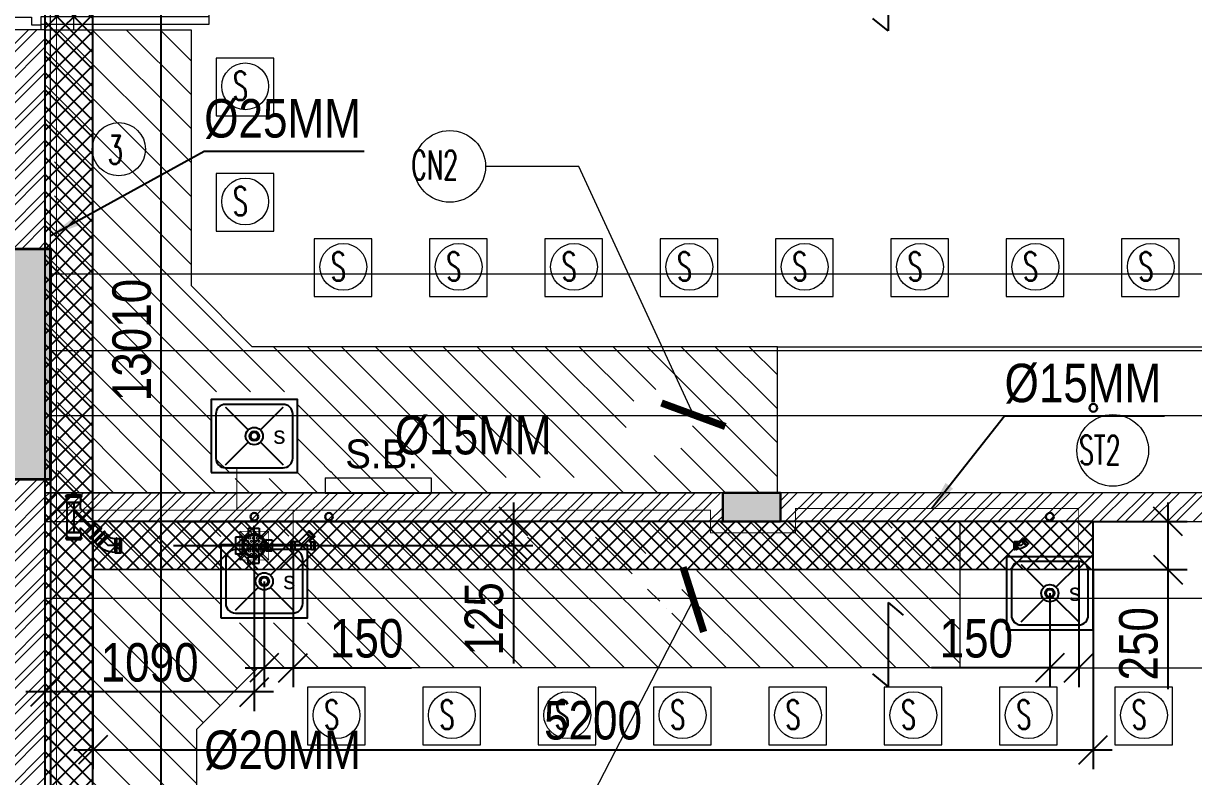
# Model space of a CAD drawing. Header units: inches. Extents: x 5899882 to 5988838, y -468923 to -96891.
# Drawn here: x 5953961 to 5960048, y -276613 to -272692 of the extents above; entities that cross this region are included whole.
import ezdxf

# ---------------------------------------------------------------- set-up
doc = ezdxf.new("R2010")
doc.units = ezdxf.units.IN
doc.header["$MEASUREMENT"] = 0
doc.linetypes.add('1', pattern=[0])
doc.layers.get('Defpoints').update_dxf_attribs({"color": 8})
for name, color, linetype in [('0- SLC ARCH LAYOUT', 7, 'Continuous'), ('0- SLC DIMENSION', 7, 'Continuous'), ('0-SLC RCC 2ND. FLOOR', 7, 'Continuous'), ('0-SLC-40 MM Waste water pipe', 3, 'Continuous'), ('0-SLC-75MM WASTE PIPE', 6, 'Continuous'), ('0-SLC-DOMESTIC LINE', 5, 'DOMESTIC_LINE'), ('0-SLC-Multi nahani trap', 6, 'Continuous'), ('0-SLC-Raised portion', 1, 'Continuous'), ('0-SLC-Toilet fixture', 5, 'Continuous')]:
    doc.layers.add(name, color=color, linetype=linetype)
for name, color, linetype, lineweight in [('0-SLC-100 mm Multi nahani trap jali', 253, 'Continuous', 13), ('ARCL-HATCH-B', 8, 'Continuous', 5), ('ARLC-COL', 8, 'Continuous', 30), ('ARLC-DIMF', 8, 'Continuous', 5), ('ARLC-DOOR-W', 8, 'Continuous', 5), ('ARLC-EL BRD', 8, 'Continuous', 5), ('ARLC-FUR (NOMN)', 8, 'Continuous', 9), ('ARLC-FURN', 8, 'Continuous', 9), ('ARLC-GAS BURNER', 8, 'Continuous', 5), ('ARLC-HATCH-C', 8, 'Continuous', 5), ('ARLC-SINK', 8, 'Continuous', 9), ('ARLC-WALL', 8, 'Continuous', 15)]:
    doc.layers.add(name, color=color, linetype=linetype, lineweight=lineweight)
doc.styles.add('ARAIL', font='arial.ttf')
doc.styles.add('ARIAL', font='tahoma.ttf')
doc.styles.add('RS', font='simplex8.shx', dxfattribs={"width": 0.6, "height": 150})
doc.styles.get("Standard").update_dxf_attribs({"font": 'arial.ttf'})
doc.styles.add('swati', font='GOTHIC.TTF')
doc.styles.add('swis cn bt', font='swissc.ttf')
doc.linetypes.add('DOMESTIC_LINE', pattern='A,0.5,-0.2,["DWS",ARIAL,S=0.1,R=0,X=-0.1,Y=-0.05],-0.25', length=0.95)
doc.dimstyles.new('dim-100', dxfattribs={"dimscale": 100, "dimtxt": 1.5, "dimasz": 1.2, "dimexe": 1.5, "dimexo": 1.5, "dimgap": 0.4, "dimtad": 0, "dimdec": 0, "dimdsep": 46, "dimtxsty": 'ARAIL', "dimblk": 'ARCHTICK', "dimcen": 2.5, "dimdle": 1.5, "dimclrd": 1, "dimclre": 252, "dimclrt": 4, "dimadec": 1, "dimazin": 0, "dimtfac": 1, "dimtdec": 0, "dimtmove": 2, "dimatfit": 3, "dimldrblk": 'ARCHTICK', "dimfxl": 1, "dimarcsym": 0})
doc.dimstyles.new('SLC', dxfattribs={"dimtxt": 200, "dimasz": 150, "dimexe": 100, "dimexo": 0, "dimgap": 50, "dimtad": 1, "dimdec": 0, "dimrnd": 5, "dimzin": 1, "dimdsep": 46, "dimtxsty": 'swis cn bt', "dimblk": 'OBLIQUE', "dimcen": 60, "dimdle": 100, "dimclrd": 256, "dimclre": 256, "dimclrt": 256, "dimazin": 0, "dimtfac": 1, "dimtdec": 0, "dimtofl": 0, "dimtmove": 0, "dimatfit": 3, "dimfxl": 0.18, "dimtolj": 1, "dimtzin": 0, "dimarcsym": 0})
pattern_1 = [(45, (-5806111.7, 109613.3), (-66.2912607, 66.2912607), []), (45, (-5806067.505, 109613.3), (-66.2912607, 66.2912607), [])]
pattern_2 = [(135, (-5853251.01, 123378.57), (-88.3883476, -88.3883476), [])]

# ---------------------------------------------------------------- blocks, each defined once
blk = doc.blocks.new('sk')
for p, q in [((5826975.9, -135444.1), (5827094.1, -135562.3)), ((5827157.8, -135562.3), (5827275.9, -135444.1)), ((5826975.9, -135744.1), (5827094.1, -135625.9)), ((5827157.8, -135625.9), (5827275.9, -135744.1))]:
    blk.add_line(p, q)
for radius in [45, 25]:
    blk.add_circle((5827125.9, -135594.1), radius)
at = {"layer": 'ARLC-SINK'}
blk.add_lwpolyline([(5826900.9, -135784.1), (5827350.9, -135784.1), (5827350.9, -135404.1), (5826900.9, -135404.1)], close=True, dxfattribs=at)
blk.add_lwpolyline([(5826975.9, -135759.1), (5827275.9, -135759.1, 0.414214), (5827325.9, -135709.1), (5827325.9, -135479.1, 0.414214), (5827275.9, -135429.1), (5826975.9, -135429.1, 0.414214), (5826925.9, -135479.1), (5826925.9, -135709.1, 0.414214)], format="xyb", close=True, dxfattribs=at)
blk.add_text('s', height=90, dxfattribs=at).set_placement((5827225.2, -135634.2))
blk = doc.blocks.new('TYH')
at = {"layer": 'ARLC-EL BRD'}
blk.add_line((5819250.6, -107093.5), (5819801.1, -107093.5), dxfattribs=at)
at = {"layer": 'ARLC-EL BRD', "insert": (5819544.5, -106890.7), "char_height": 150, "attachment_point": 5, "style": 'swati', "bg_fill": 2}
blk.add_mtext('S.B.', dxfattribs=at)
at = {"layer": 'ARLC-EL BRD'}
for p, q in [((5819250.6, -107013.5), (5819250.6, -107093.5)), ((5819250.6, -107013.5), (5819801.1, -107013.5)), ((5819801.1, -107013.5), (5819801.1, -107093.5))]:
    blk.add_line(p, q, dxfattribs=at)
blk = doc.blocks.new('A$7E4A17FF3116B')
at = {"layer": 'ARLC-HATCH-C'}
h = blk.add_hatch(dxfattribs=at)
h.set_pattern_fill('ANSI31', color=256, scale=1000, angle=90, style=0)
h.set_pattern_definition(pattern_2)
h.paths.add_polyline_path([(863, 409.7, 0.277235), (64.8, 887.8), (64.8, 1.5), (969.2, 1.5, 0.020801), (964.7, 76.5), (863, 76.5)])
h.paths.add_polyline_path([(888, 359.2), (888, 151.5, 0.414214), (938, 101.5), (961.8, 101.5, 0.074582)], flags=17)
at = {"layer": 'ARLC-GAS BURNER'}
for p, q in [((0, 2411.5), (760, 2411.5)), ((760, 2411.5), (760, 1079.7)), ((3810, 761.5), (1078.2, 761.5)), ((3810, 1.5), (3810, 761.5))]:
    blk.add_line(p, q, dxfattribs=at)
for points in [[(0, 2411.5), (0, 1.5)], [(760, 1079.7), (1078.2, 761.5)]]:
    blk.add_lwpolyline(points, dxfattribs=at)
at = {"layer": 'ARLC-EL BRD'}
blk.add_blockref('TYH', (-5817792.9, 107093.5), dxfattribs=at)
at = {"layer": 'ARLC-SINK'}
blk.add_blockref('sk', (-5826037, 135890.6), dxfattribs=at)
at = {"layer": 'ARLC-HATCH-C'}
h = blk.add_hatch(dxfattribs=at)
h.set_pattern_fill('ANSI31', color=256, scale=1000, angle=90, style=0)
h.set_pattern_definition(pattern_2)
h.paths.add_polyline_path([(760, 2411.5), (0, 2411.5), (0, 1869.1), (49.7, 1869.1), (49.7, 1418.6), (0, 1418.6), (0, 1.5), (29.8, 1.5), (29.8, 737.8), (64.8, 737.8), (64.8, 887.8, -0.277235), (863, 409.7), (863, 526.5), (1313, 526.5), (1313, 76.5), (964.7, 76.5, -0.020801), (969.2, 1.5), (2304.8, 1.5), (2304.8, 81.5), (2855.2, 81.5), (2855.2, 1.5), (3810, 1.5), (3810, 761.5), (1078.2, 761.5), (760, 1079.7)])
h.paths.add_polyline_path([(3369, 366.8, -1), (3021.7, 366.8, -1)], flags=16)
h.paths.add_polyline_path([(3038.5, 245.7), (3373.2, 245.7), (3373.2, 471.2), (3038.5, 471.2)], flags=24)
at = {"layer": 'ARLC-GAS BURNER'}
for points in [[(3810, 1.5), (0, 1.5)], [(0, 1.5), (3495.5, 1.5)]]:
    blk.add_lwpolyline(points, dxfattribs=at)
blk = doc.blocks.new('jjuj')
at = {"layer": 'ARLC-DOOR-W', "ltscale": 0.1}
for p, q in [((5733136.3, -29654.3), (5733136.3, -29679.3)), ((5733286.3, -29654.3), (5733286.3, -29719.3))]:
    blk.add_line(p, q, dxfattribs=at)
blk.add_lwpolyline([(5733286.3, -29719.3), (5733186.3, -29719.3), (5733186.3, -29679.3), (5733136.3, -29679.3)], dxfattribs=at)
blk = doc.blocks.new('gfhmk')
at = {"layer": 'ARLC-DOOR-W', "ltscale": 0.1}
for p, q in [((5733137, -36568), (5732262.9, -36568)), ((5733137, -36568), (5733137, -36608)), ((5733137, -36608), (5732262, -36608))]:
    blk.add_line(p, q, dxfattribs=at)
blk.add_arc((5733137, -36608), 875, 177.37973, 273.23303, dxfattribs=at)
blk = doc.blocks.new('A$7E4912E38142D6')
at = {"xscale": -1}
blk.add_blockref('jjuj', (5733286.3, 30654.3), dxfattribs=at)
at = {"rotation": 180}
for name, p in [('gfhmk', (5733286.3, -36539.3)), ('jjuj', (5733286.3, -29654.3))]:
    blk.add_blockref(name, p, dxfattribs=at)
blk = doc.blocks.new('_ArchTick')
at = {"color": 0, "linetype": 'ByBlock', "const_width": 0.15}
blk.add_lwpolyline([(-0.5, -0.5), (0.5, 0.5)], dxfattribs=at)
blk = doc.blocks.new('sink22')
at = {"color": 0}
for p, q in [((-150, 150), (-31.8, 31.8)), ((-150, 150), (-31.8, 31.8)), ((31.8, 31.8), (150, 150)), ((31.8, 31.8), (150, 150)), ((-150, -150), (-31.8, -31.8)), ((-150, -150), (-31.8, -31.8)), ((31.8, -31.8), (150, -150)), ((31.8, -31.8), (150, -150))]:
    blk.add_line(p, q, dxfattribs=at)
blk.add_lwpolyline([(-225, -190), (225, -190), (225, 190), (-225, 190)], close=True, dxfattribs=at)
blk.add_lwpolyline([(-150, -165), (150, -165, 0.414214), (200, -115), (200, 115, 0.414214), (150, 165), (-150, 165, 0.414214), (-200, 115), (-200, -115, 0.414214)], format="xyb", close=True, dxfattribs=at)
for radius in [45, 45, 25, 25]:
    blk.add_circle((0, 0), radius, dxfattribs=at)
blk = doc.blocks.new('FD COVER')
at = {"layer": '0-SLC-100 mm Multi nahani trap jali'}
h = blk.add_hatch(color=1, dxfattribs=at)
h.paths.add_polyline_path([(52.4, 0, 1), (-52.4, 0, 1)])
h.paths.add_polyline_path([(-49.7, 0, -1), (49.7, 0, -1)], flags=16)
h = blk.add_hatch(dxfattribs=at)
h.set_pattern_fill('HEX', color=1, scale=45.193777, style=0)
h.set_pattern_definition([(0, (-4759.384, 4380.386), (0, 9.78474), [5.649222, -11.298444]), (120, (-4759.384, 4380.386), (-8.473833, -4.89237), [5.649222, -11.298444]), (60, (-4753.735, 4380.386), (-8.473833, 4.89237), [5.649222, -11.298444])])
h.paths.add_polyline_path([(-49.7, 0, 1), (49.7, 0, 1)])
at = {"layer": '0-SLC-100 mm Multi nahani trap jali', "color": 1, "ltscale": 3}
for p, q in [((-75, 75), (-44.2, 44.2)), ((75, 75), (44.2, 44.2)), ((-44.2, -44.2), (-75, -75)), ((44.2, -44.2), (75, -75))]:
    blk.add_line(p, q, dxfattribs=at)
at = {"layer": '0-SLC-100 mm Multi nahani trap jali', "color": 1, "ltscale": 3, "const_width": 3.75}
blk.add_lwpolyline([(-75, -75), (75, -75), (75, 75), (-75, 75)], close=True, dxfattribs=at)
at = {"layer": '0-SLC-100 mm Multi nahani trap jali', "color": 1, "ltscale": 3}
blk.add_circle((0, 0), 62.5, dxfattribs=at)
blk = doc.blocks.new('A$C52224D05')
at = {"layer": '0-SLC-Multi nahani trap', "linetype": 'Continuous'}
h = blk.add_hatch(color=256, dxfattribs=at)
h.paths.add_polyline_path([(58.1, 0, 1), (-57.9, 0, 1)])
h.paths.add_polyline_path([(-54.9, 0, -1), (55.1, 0, -1)], flags=16)
for p, q in [((-25.9, 91.4), (-25.9, 77.8)), ((31.1, 91.4), (-25.9, 91.4)), ((-25.9, 77.8), (-25.9, 60.2)), ((0, 103.7), (0, -103.7)), ((31.1, 91.4), (31.1, 77.8)), ((31.1, 77.8), (31.1, 60.2)), ((-96.3, 0), (95.2, 0)), ((-78.2, 26.7), (-93.7, 26.7)), ((-93.7, -30.2), (-93.7, 26.7)), ((-62.6, 26.7), (-78.2, 26.7)), ((-60.3, -27.9), (-60.3, 24.4)), ((-60.3, 23.3), (-50.5, 23.3)), ((28.7, 57.9), (-23.6, 57.9)), ((-22.4, 57.9), (-22.4, 50.2)), ((27.6, 57.9), (27.6, 47.6)), ((41.1, 41), (63, 41)), ((63, -41.5), (63, 41.5)), ((65.5, 44), (74, 44)), ((74, 44), (97.8, 44)), ((97.8, -44), (97.8, 44)), ((-78.2, -30.2), (-93.7, -30.2)), ((-62.6, -30.2), (-77.7, -30.2)), ((-60.3, -26.7), (-50.5, -26.7)), ((-25.9, -77.8), (-25.9, -60.2)), ((28.7, -57.9), (-23.6, -57.9)), ((-22.4, -57.9), (-22.4, -50.2)), ((27.6, -57.9), (27.6, -47.6)), ((31.1, -77.8), (31.1, -60.2)), ((41.1, -41), (63, -41)), ((65.5, -44), (74, -44)), ((74, -44), (97.8, -44)), ((-25.9, -91.4), (-25.9, -77.8)), ((31.1, -91.4), (-25.9, -91.4)), ((31.1, -91.4), (31.1, -77.8))]:
    blk.add_line(p, q, dxfattribs=at)
blk.add_circle((0.1, 0), 55, dxfattribs=at)
for centre, radius, start, end in [((-62.6, 24.4), 2.33, 0, 90), ((-23.6, 60.2), 2.33, 180, 270), ((28.7, 60.2), 2.33, 270, 0), ((65.5, 41.5), 2.5, 90, 180), ((-62.6, -27.9), 2.33, 270, 0), ((-23.6, -60.2), 2.33, 90, 180), ((28.7, -60.2), 2.33, 0, 90), ((65.5, -41.5), 2.5, 180, 270)]:
    blk.add_arc(centre, radius, start, end, dxfattribs=at)
blk = doc.blocks.new('A$C23A5667F')
at = {"color": 0}
for p, q in [((-192.7, 122), (-122, 192.7)), ((-190.9, 117.9), (-117.9, 190.9)), ((-183.9, 110.8), (-110.8, 183.9)), ((-119, 189.7), (-122, 192.7)), ((-110.8, 187.4), (-114.3, 190.9)), ((-86.9, 157.6), (-112, 182.7)), ((-189.7, 119), (-192.7, 122)), ((-187.4, 110.8), (-190.9, 114.3)), ((-157.6, 86.9), (-182.7, 112)), ((-157.3, 86.6), (-86.6, 157.3)), ((-157, 86.6), (-153.8, 86.6)), ((-153.8, 86.6), (-86.6, 153.8)), ((-153.8, 86.6), (-114.7, 47.5)), ((-86.6, 157), (-86.6, 153.8)), ((-86.6, 153.8), (19.7, 47.5)), ((-193.3, 50), (-197.5, 50)), ((-197.5, -50), (-197.5, 50)), ((-193.3, -51.7), (-193.3, 51.7)), ((-185.8, 54.2), (-190.8, 54.2)), ((-183.3, -51.7), (-183.3, 51.7)), ((-147.8, 50), (-183.3, 50)), ((-147.5, -50), (-147.5, 50)), ((-147.3, 49.8), (-145, 47.5)), ((-145, -47.5), (-145, 47.5)), ((63.4, 49.8), (61.2, 47.5)), ((61.2, -47.5), (61.2, 47.5)), ((63.7, -50), (63.7, 50)), ((64, 50), (99.5, 50)), ((99.5, -51.7), (99.5, 51.7)), ((102, 54.2), (107, 54.2)), ((109.5, -51.7), (109.5, 51.7)), ((109.5, 50), (113.7, 50)), ((113.7, -50), (113.7, 50)), ((-193.3, -50), (-197.5, -50)), ((-185.8, -54.2), (-190.8, -54.2)), ((-147.8, -50), (-183.3, -50)), ((-147.3, -49.8), (-145, -47.5)), ((63.4, -49.8), (61.2, -47.5)), ((64, -50), (99.5, -50)), ((102, -54.2), (107, -54.2)), ((109.5, -50), (113.7, -50))]:
    blk.add_line(p, q, dxfattribs=at)
at = {"color": 8}
for points in [[(-120.2, 120.2), (0, 0)], [(61.2, 0), (-145, 0)]]:
    blk.add_lwpolyline(points, dxfattribs=at)
at = {"color": 0}
for points in [[(-145, 47.5), (-114.7, 47.5)], [(19.7, 47.5), (61.2, 47.5)], [(61.2, -47.5), (-145, -47.5)]]:
    blk.add_lwpolyline(points, dxfattribs=at)
for centre, radius, start, end in [((-116.1, 189.2), 2.5, 45, 135), ((-112.6, 185.6), 2.5, 315, 45), ((-189.2, 116.1), 2.5, 135, 225), ((-185.6, 112.6), 2.5, 225, 315), ((-157, 87.5), 0.833, 225, 270), ((-87.5, 157), 0.833, 0, 45), ((-190.8, 51.7), 2.5, 90, 180), ((-185.8, 51.7), 2.5, 0, 90), ((-147.8, 49.2), 0.833, 45, 90), ((64, 49.2), 0.833, 90, 135), ((102, 51.7), 2.5, 90, 180), ((107, 51.7), 2.5, 0, 90), ((-190.8, -51.7), 2.5, 180, 270), ((-185.8, -51.7), 2.5, 270, 0), ((-147.8, -49.2), 0.833, 270, 315), ((64, -49.2), 0.833, 225, 270), ((102, -51.7), 2.5, 180, 270), ((107, -51.7), 2.5, 270, 0)]:
    blk.add_arc(centre, radius, start, end, dxfattribs=at)
blk = doc.blocks.new('1248')
at = {"color": 0}
for p, q in [((-21.4, 74.3), (-74.3, 21.4)), ((-15.6, 68.6), (-68.6, 15.6)), ((-21.4, 74.3), (-19.5, 75)), ((-19.5, 75), (-15, 70.5)), ((-15.6, 68.6), (-15, 70.5)), ((-4.9, 57.9), (-15.6, 68.6)), ((-74.3, 21.4), (-75, 19.5)), ((-75, 19.5), (-70.6, 15)), ((-68.6, 15.6), (-70.6, 15)), ((-57.9, 4.9), (-68.6, 15.6)), ((-57.9, 4.9), (-58.5, 3)), ((-58.5, 3), (-56.5, 0.9)), ((-57.9, 4.9), (-4.9, 57.9)), ((-54.5, 1.5), (-56.5, 0.9)), ((-1.5, 54.5), (-54.5, 1.5)), ((-52.1, -0.9), (-54.5, 1.5)), ((-52.1, -0.9), (1, 52.1)), ((-52.1, -0.9), (1, 52.1)), ((0.8, 49.3), (-49.3, -0.8)), ((-4.9, 57.9), (-3, 58.5)), ((-3, 58.5), (-0.9, 56.5)), ((-1.5, 54.5), (-0.9, 56.5)), ((1, 52.1), (-1.5, 54.5)), ((0.8, 49.3), (1, 52.1)), ((34.2, -35.4), (34.3, 35.4)), ((34.3, 35.4), (36.2, 37.5)), ((36.2, 37.5), (39.6, 37.5)), ((36.2, 37.5), (36.2, -37.5)), ((36.2, 37.5), (36.2, -37.5)), ((39.6, 37.5), (40.5, 39.3)), ((39.6, -37.5), (39.6, 37.5)), ((43.5, 39.3), (40.5, 39.3)), ((44.4, 37.5), (43.5, 39.3)), ((44.4, 37.5), (59.5, 37.5)), ((44.4, 37.5), (44.4, -37.5)), ((59.5, 37.5), (60.5, 39.3)), ((59.5, -37.5), (59.5, 37.5)), ((66.8, 39.3), (60.5, 39.3)), ((66.8, 39.3), (67.8, 37.5)), ((67.8, -37.5), (67.8, 37.5)), ((-49.3, -0.8), (-52.1, -0.9)), ((34.2, -35.4), (36.2, -37.5)), ((36.2, -37.5), (39.6, -37.5)), ((39.6, -37.5), (40.5, -39.3)), ((43.5, -39.3), (40.5, -39.3)), ((44.4, -37.5), (43.5, -39.3)), ((44.4, -37.5), (59.5, -37.5)), ((59.5, -37.5), (60.5, -39.3)), ((66.8, -39.3), (60.5, -39.3)), ((67.8, -37.5), (66.8, -39.3))]:
    blk.add_line(p, q, dxfattribs=at)
at = {"color": 8}
blk.add_lwpolyline([(-47.9, 47.9), (0, 0), (67.8, 0)], dxfattribs=at)
at = {"color": 0}
for major_axis, start_param, end_param in [((0, 47.3), 2.356166, 3.141564), ((0, 118.1), 2.356191, 3.14159)]:
    blk.add_ellipse((34.3, 82.7), major_axis=major_axis, ratio=1, start_param=start_param, end_param=end_param, dxfattribs=at)
blk = doc.blocks.new('GYS')
for p, q in [((6635556, -325051.9), (6635556, -325488.3)), ((6635556, -325051.9), (6635635, -325117)), ((6635556, -325488.3), (6635477, -325423.2))]:
    blk.add_line(p, q)
blk = doc.blocks.new('A$C77C3199A')
at = {"layer": 'ARLC-HATCH-C', "ltscale": 0.1}
blk.add_hatch(color=0, dxfattribs=at).paths.add_polyline_path([(8685, -1020), (8685, 180), (8915, 180), (8915, -1020)])
at = {"layer": 'ARLC-COL', "color": 0}
blk.add_lwpolyline([(8915, 180), (8915, -1020), (8685, -1020), (8685, 180)], close=True, dxfattribs=at)
at = {"layer": 'ARLC-WALL', "color": 30, "ltscale": 0.1}
for p, q in [((8915, 2320), (8915, 180)), ((8915, -1020), (8915, -3160))]:
    blk.add_line(p, q, dxfattribs=at)
at = {"layer": 'ARLC-WALL', "color": 30}
for p, q in [((17400, 50), (8915, 50)), ((17400, -350), (8915, -350))]:
    blk.add_line(p, q, dxfattribs=at)
at = {"color": 0}
for p in [(-6622283, 326804), (-6622283, 323392)]:
    blk.add_blockref('GYS', p, dxfattribs=at)
blk = doc.blocks.new('_OBLIQUE')
at = {"color": 0, "linetype": 'ByBlock'}
blk.add_line((-0.5, -0.5), (0.5, 0.5), dxfattribs=at)
blk = doc.blocks.new('*D320')
at = {"layer": '0- SLC DIMENSION', "lineweight": -2, "transparency": 16777216}
for p, q in [((5954678.3, -280945), (5954678.3, -267735)), ((5954323.3, -267835), (5954778.3, -267835)), ((5954323.3, -280845), (5954778.3, -280845))]:
    blk.add_line(p, q, dxfattribs=at)
at = {"layer": 'Defpoints', "color": 0, "transparency": 16777216}
for p in [(5954323.3, -267835), (5954678.3, -267835), (5954323.3, -280845)]:
    blk.add_point(p, dxfattribs=at)
at = {"layer": '0- SLC DIMENSION', "lineweight": -2, "transparency": 16777216, "xscale": 150, "yscale": 150, "zscale": 150}
for p, rotation in [((5954678.3, -267835), 90), ((5954678.3, -280845), 270)]:
    blk.add_blockref('_OBLIQUE', p, dxfattribs=dict(at, rotation=rotation))
at = {"layer": '0- SLC DIMENSION', "transparency": 16777216, "insert": (5954525.6, -274340), "char_height": 200, "attachment_point": 5, "rotation": 90, "style": 'swis cn bt'}
blk.add_mtext('\\A1;13010', dxfattribs=at)
blk = doc.blocks.new('*D321')
at = {"layer": '0- SLC DIMENSION', "lineweight": -2, "transparency": 16777216}
for p, q in [((5954323.3, -275533.3), (5954323.3, -276573.5)), ((5959525.4, -275535.1), (5959525.4, -276573.5)), ((5954223.3, -276473.5), (5959625.4, -276473.5))]:
    blk.add_line(p, q, dxfattribs=at)
at = {"layer": 'Defpoints', "color": 0, "transparency": 16777216}
for p in [(5954323.3, -275533.3), (5959525.4, -275535.1), (5959525.4, -276473.5)]:
    blk.add_point(p, dxfattribs=at)
at = {"layer": '0- SLC DIMENSION', "lineweight": -2, "transparency": 16777216, "xscale": 150, "yscale": 150, "zscale": 150, "rotation": 180}
blk.add_blockref('_OBLIQUE', (5954323.3, -276473.5), dxfattribs=at)
at = {"layer": '0- SLC DIMENSION', "lineweight": -2, "transparency": 16777216, "xscale": 150, "yscale": 150, "zscale": 150}
blk.add_blockref('_OBLIQUE', (5959525.4, -276473.5), dxfattribs=at)
at = {"layer": '0- SLC DIMENSION', "transparency": 16777216, "insert": (5956924.3, -276320.7), "char_height": 200, "attachment_point": 5, "style": 'swis cn bt'}
blk.add_mtext('\\A1;5200', dxfattribs=at)
blk = doc.blocks.new('*D322')
at = {"layer": '0- SLC DIMENSION', "lineweight": -2, "transparency": 16777216}
for p, q in [((5959915, -275185), (5959915, -275535.1)), ((5959525.4, -275285), (5960015, -275285)), ((5959525.4, -275535.1), (5960015, -275535.1)), ((5959915, -275535.1), (5959915, -276157.5))]:
    blk.add_line(p, q, dxfattribs=at)
at = {"layer": 'Defpoints', "color": 0, "transparency": 16777216}
for p in [(5959525.4, -275285), (5959525.4, -275535.1), (5959915, -275535.1)]:
    blk.add_point(p, dxfattribs=at)
at = {"layer": '0- SLC DIMENSION', "lineweight": -2, "transparency": 16777216, "xscale": 150, "yscale": 150, "zscale": 150}
for p, rotation in [((5959915, -275285), 90), ((5959915, -275535.1), 270)]:
    blk.add_blockref('_OBLIQUE', p, dxfattribs=dict(at, rotation=rotation))
at = {"layer": '0- SLC DIMENSION', "transparency": 16777216, "insert": (5959762.2, -275921.3), "char_height": 200, "attachment_point": 5, "rotation": 90, "style": 'swis cn bt'}
blk.add_mtext('\\A1;250', dxfattribs=at)
blk = doc.blocks.new('*D323')
at = {"layer": '0- SLC DIMENSION', "lineweight": -2, "transparency": 16777216}
for p, q in [((5956510.5, -275185), (5956510.5, -275410.1)), ((5954741.5, -275285), (5956610.5, -275285)), ((5954741.5, -275410.1), (5956610.5, -275410.1)), ((5956510.5, -275410.1), (5956510.5, -276023.3))]:
    blk.add_line(p, q, dxfattribs=at)
at = {"layer": 'Defpoints', "color": 0, "transparency": 16777216}
for p in [(5954741.5, -275285), (5954741.5, -275410.1), (5956510.5, -275410.1)]:
    blk.add_point(p, dxfattribs=at)
at = {"layer": '0- SLC DIMENSION', "lineweight": -2, "transparency": 16777216, "xscale": 150, "yscale": 150, "zscale": 150}
for p, rotation in [((5956510.5, -275285), 90), ((5956510.5, -275410.1), 270)]:
    blk.add_blockref('_OBLIQUE', p, dxfattribs=dict(at, rotation=rotation))
at = {"layer": '0- SLC DIMENSION', "transparency": 16777216, "insert": (5956357.7, -275791.7), "char_height": 200, "attachment_point": 5, "rotation": 90, "style": 'swis cn bt'}
blk.add_mtext('\\A1;125', dxfattribs=at)
blk = doc.blocks.new('*D440')
at = {"layer": '0- SLC DIMENSION', "lineweight": -2, "transparency": 16777216}
for p, q in [((5954073.3, -275410.1), (5954073.3, -276272)), ((5955162.1, -275410.1), (5955162.1, -276272)), ((5955262.1, -276172), (5953973.3, -276172))]:
    blk.add_line(p, q, dxfattribs=at)
at = {"layer": 'Defpoints', "color": 0, "transparency": 16777216}
for p in [(5954073.3, -275410.1), (5955162.1, -275410.1), (5954073.3, -276172)]:
    blk.add_point(p, dxfattribs=at)
at = {"layer": '0- SLC DIMENSION', "lineweight": -2, "transparency": 16777216, "xscale": 150, "yscale": 150, "zscale": 150, "rotation": 180}
blk.add_blockref('_OBLIQUE', (5954073.3, -276172), dxfattribs=at)
at = {"layer": '0- SLC DIMENSION', "lineweight": -2, "transparency": 16777216, "xscale": 150, "yscale": 150, "zscale": 150}
blk.add_blockref('_OBLIQUE', (5955162.1, -276172), dxfattribs=at)
at = {"layer": '0- SLC DIMENSION', "transparency": 16777216, "insert": (5954617.7, -276019.3), "char_height": 200, "attachment_point": 5, "style": 'swis cn bt'}
blk.add_mtext('\\A1;1090', dxfattribs=at)
blk = doc.blocks.new('*D573')
at = {"layer": '0- SLC DIMENSION', "lineweight": -2, "transparency": 16777216}
for p, q in [((5955364, -275431.2), (5955364, -276146.5)), ((5955214, -275596.2), (5955214, -276146.5)), ((5955114, -276046.5), (5955364, -276046.5)), ((5955364, -276046.5), (5955979.2, -276046.5))]:
    blk.add_line(p, q, dxfattribs=at)
at = {"layer": 'Defpoints', "color": 0, "transparency": 16777216}
for p in [(5955364, -275431.2), (5955214, -275596.2), (5955364, -276046.5)]:
    blk.add_point(p, dxfattribs=at)
at = {"layer": '0- SLC DIMENSION', "lineweight": -2, "transparency": 16777216, "xscale": 150, "yscale": 150, "zscale": 150, "rotation": 180}
blk.add_blockref('_OBLIQUE', (5955214, -276046.5), dxfattribs=at)
at = {"layer": '0- SLC DIMENSION', "lineweight": -2, "transparency": 16777216, "xscale": 150, "yscale": 150, "zscale": 150}
blk.add_blockref('_OBLIQUE', (5955364, -276046.5), dxfattribs=at)
at = {"layer": '0- SLC DIMENSION', "transparency": 16777216, "insert": (5955746.6, -275893.9), "char_height": 200, "attachment_point": 5, "style": 'swis cn bt'}
blk.add_mtext('\\A1;150', dxfattribs=at)
blk = doc.blocks.new('*D574')
at = {"layer": '0- SLC DIMENSION', "lineweight": -2, "transparency": 16777216}
for p, q in [((5959450.4, -275492.7), (5959450.4, -276146.5)), ((5959300.4, -275657.7), (5959300.4, -276146.5)), ((5959300.4, -276046.5), (5958685.2, -276046.5)), ((5959450.4, -276046.5), (5959200.4, -276046.5))]:
    blk.add_line(p, q, dxfattribs=at)
at = {"layer": 'Defpoints', "color": 0, "transparency": 16777216}
for p in [(5959450.4, -275492.7), (5959300.4, -275657.7), (5959450.4, -276046.5)]:
    blk.add_point(p, dxfattribs=at)
at = {"layer": '0- SLC DIMENSION', "lineweight": -2, "transparency": 16777216, "xscale": 150, "yscale": 150, "zscale": 150, "rotation": 180}
blk.add_blockref('_OBLIQUE', (5959300.4, -276046.5), dxfattribs=at)
at = {"layer": '0- SLC DIMENSION', "lineweight": -2, "transparency": 16777216, "xscale": 150, "yscale": 150, "zscale": 150}
blk.add_blockref('_OBLIQUE', (5959450.4, -276046.5), dxfattribs=at)
at = {"layer": '0- SLC DIMENSION', "transparency": 16777216, "insert": (5958917.8, -275893.9), "char_height": 200, "attachment_point": 5, "style": 'swis cn bt'}
blk.add_mtext('\\A1;150', dxfattribs=at)
blk = doc.blocks.new('A$C3DAD2E9A')
at = {"layer": 'ARCL-HATCH-B'}
h = blk.add_hatch(dxfattribs=at)
h.set_pattern_fill('ANSI32', color=256, scale=250)
h.set_pattern_definition(pattern_1)
h.paths.add_polyline_path([(8887.2, 1321.5), (8687.2, 1321.5), (8687.2, 181.5), (8887.2, 181.5)])
h = blk.add_hatch(dxfattribs=at)
h.set_pattern_fill('ANSI32', color=256, scale=250)
h.set_pattern_definition(pattern_1)
h.paths.add_polyline_path([(8887.2, -1018.5), (8687.2, -1018.5), (8687.2, -3158.5), (8887.2, -3158.5)])
h = blk.add_hatch(dxfattribs=at)
h.set_pattern_fill('ANSI32', color=256, scale=250)
h.set_pattern_definition(pattern_1)
h.paths.add_polyline_path([(12412.7, -1088.5), (8887.2, -1088.5), (8887.2, -1238.5), (12412.7, -1238.5)])
h = blk.add_hatch(dxfattribs=at)
h.set_pattern_fill('ANSI32', color=256, scale=250)
h.set_pattern_definition(pattern_1)
h.paths.add_polyline_path([(16202.2, -1088.5), (12712.7, -1088.5), (12712.7, -1238.5), (16202.2, -1238.5)])
at = {"layer": 'ARLC-DIMF'}
h = blk.add_hatch(dxfattribs=at)
h.set_pattern_fill('ANSI31', color=256, scale=1000, angle=90, style=0)
h.set_pattern_definition([(135, (-5844333.8, 115853.14), (-88.3883476, -88.3883476), [])])
edge = h.paths.add_edge_path()
edge.add_line((9487.2, -1690), (9487.2, -1240))
edge.add_line((9487.2, -1240), (8917.2, -1240))
edge.add_line((8917.2, -1240), (8917.2, -1906.8))
edge.add_line((8917.2, -1906.8), (8967, -1906.8))
edge.add_line((8967, -1906.8), (8967, -2357.2))
edge.add_line((8967, -2357.2), (8917.2, -2357.2))
edge.add_line((8917.2, -2357.2), (8917.2, -3510))
edge.add_line((8917.2, -3510), (9677.2, -3510))
edge.add_line((9677.2, -3510), (9677.2, -2318.2))
edge.add_line((9677.2, -2318.2), (9995.4, -2000))
edge.add_line((9995.4, -2000), (13647.2, -2000))
edge.add_line((13647.2, -2000), (13647.2, -1690))
edge.add_line((13647.2, -1690), (12209.1, -1690))
edge.add_arc((12112.5, -1545.7), 173.6, 236.21657, 303.78343, ccw=False)
edge.add_line((12016, -1690), (10252.9, -1690))
edge.add_line((10252.9, -1690), (10252.9, -1765))
edge.add_line((10252.9, -1765), (9802.9, -1765))
edge.add_line((9802.9, -1765), (9802.9, -1690))
edge.add_line((9802.9, -1690), (9487.2, -1690))
edge = h.paths.add_edge_path(flags=17)
edge.add_arc((12112.5, -1545.7), 173.6, -56.21657, 0, ccw=False)
edge.add_line((12209.1, -1690), (13647.2, -1690))
edge.add_line((13647.2, -1690), (13647.2, -1320))
edge.add_line((13647.2, -1320), (13295, -1320))
edge.add_line((13295, -1320), (13295, -1240))
edge.add_line((13295, -1240), (11772.4, -1240))
edge.add_line((11772.4, -1240), (11772.4, -1320))
edge.add_line((11772.4, -1320), (11222, -1320))
edge.add_line((11222, -1320), (11222, -1240))
edge.add_line((11222, -1240), (9487.2, -1240))
edge.add_line((9487.2, -1240), (9487.2, -1690))
edge.add_line((9487.2, -1690), (9802.9, -1690))
edge.add_line((9802.9, -1690), (9802.9, -1315))
edge.add_line((9802.9, -1315), (10252.9, -1315))
edge.add_line((10252.9, -1315), (10252.9, -1690))
edge.add_line((10252.9, -1690), (12016, -1690))
edge.add_arc((12112.5, -1545.7), 173.6, 180, 236.21657, ccw=False)
edge.add_arc((12112.5, -1545.7), 173.6, -0.00008, 180.00008, ccw=False)
edge = h.paths.add_edge_path(flags=16)
edge.add_line((9162.5, -2964), (9432, -2964))
edge.add_line((9432, -2964), (9162.5, -2964))
edge.add_line((9103.7, -2994), (9490.7, -2994))
edge.add_line((9490.7, -2994), (9103.7, -2994))
edge = h.paths.add_edge_path(flags=16)
edge.add_line((9162.5, -2964), (9432, -2964))
edge.add_line((9432, -2964), (9162.5, -2964))
edge.add_line((9103.7, -2994), (9490.7, -2994))
edge.add_line((9490.7, -2994), (9103.7, -2994))
at = {"layer": 'ARLC-HATCH-C', "ltscale": 0.1}
for points in [[(8687.2, -1018.5), (8687.2, 181.5), (8917.2, 181.5), (8917.2, -1018.5)], [(12412.7, -1088.5), (12712.7, -1088.5), (12712.7, -1238.5), (12412.7, -1238.5)]]:
    blk.add_hatch(color=256, dxfattribs=at).paths.add_polyline_path(points)
at = {"layer": 'ARLC-COL'}
for points in [[(8917.2, 181.5), (8917.2, -1018.5), (8687.2, -1018.5), (8687.2, 181.5)], [(12412.7, -1088.5), (12712.7, -1088.5), (12712.7, -1238.5), (12412.7, -1238.5)]]:
    blk.add_lwpolyline(points, close=True, dxfattribs=at)
at = {"layer": 'ARLC-FUR (NOMN)'}
for centre, radius in [((9929.1, 1027.3), 121.8), ((9929.1, 427.3), 121.8), ((10439.2, 87.1), 121.8), ((11039.2, 87.1), 121.8), ((11639.2, 87.1), 121.8), ((12239.2, 87.1), 121.8), ((12839.2, 87.1), 121.8), ((13439.2, 87.1), 121.8), ((14039.2, 87.1), 121.8), ((14639.2, 87.1), 121.8), ((14441.6, -868), 186.4), ((10404.1, -2245.9), 121.8), ((11004.1, -2245.9), 121.8), ((11604.1, -2245.9), 121.8), ((12204.1, -2245.9), 121.8), ((12804.1, -2245.9), 121.8), ((13404.1, -2245.9), 121.8), ((14004.1, -2245.9), 121.8), ((14604.1, -2245.9), 121.8)]:
    blk.add_circle(centre, radius, dxfattribs=at)
at = {"layer": 'ARLC-FURN', "ltscale": 0.002}
blk.add_line((16102.2, -1638.5), (8887.2, -1638.5), dxfattribs=at)
at = {"layer": 'ARLC-FURN'}
blk.add_line((13647.2, -2000), (16102.2, -2000), dxfattribs=at)
for points in [[(9777.2, 873.2), (10077.2, 873.2), (10077.2, 1173.2), (9777.2, 1173.2)], [(9777.2, 273.2), (10077.2, 273.2), (10077.2, 573.2), (9777.2, 573.2)], [(10287.3, 233), (10287.3, -67), (10587.3, -67), (10587.3, 233)], [(10887.3, 233), (10887.3, -67), (11187.3, -67), (11187.3, 233)], [(11487.3, 233), (11487.3, -67), (11787.3, -67), (11787.3, 233)], [(12087.3, 233), (12087.3, -67), (12387.3, -67), (12387.3, 233)], [(12687.3, 233), (12687.3, -67), (12987.3, -67), (12987.3, 233)], [(13287.3, 233), (13287.3, -67), (13587.3, -67), (13587.3, 233)], [(13887.3, 233), (13887.3, -67), (14187.3, -67), (14187.3, 233)], [(14487.3, 233), (14487.3, -67), (14787.3, -67), (14787.3, 233)], [(10252.2, -2100), (10252.2, -2400), (10552.2, -2400), (10552.2, -2100)], [(10852.2, -2100), (10852.2, -2400), (11152.2, -2400), (11152.2, -2100)], [(11452.2, -2100), (11452.2, -2400), (11752.2, -2400), (11752.2, -2100)], [(12052.2, -2100), (12052.2, -2400), (12352.2, -2400), (12352.2, -2100)], [(12652.2, -2100), (12652.2, -2400), (12952.2, -2400), (12952.2, -2100)], [(13252.2, -2100), (13252.2, -2400), (13552.2, -2400), (13552.2, -2100)], [(13852.2, -2100), (13852.2, -2400), (14152.2, -2400), (14152.2, -2100)], [(14452.2, -2100), (14452.2, -2400), (14752.2, -2400), (14752.2, -2100)]]:
    blk.add_lwpolyline(points, close=True, dxfattribs=at)
blk.add_lwpolyline([(12697.2, -328.5), (16102.2, -328.5), (16102.2, -1088.5)], dxfattribs=at)
at = {"layer": 'ARLC-GAS BURNER'}
for p, q in [((13647.2, -2000), (13647.2, -1240)), ((9677.2, -2318.2), (9995.4, -2000)), ((13647.2, -2000), (9995.4, -2000)), ((9677.2, -3510), (9677.2, -2318.2))]:
    blk.add_line(p, q, dxfattribs=at)
blk.add_lwpolyline([(8917.2, -1018.5), (8917.2, -3036.1)], dxfattribs=at)
at = {"layer": 'ARLC-WALL'}
for p, q in [((9037.2, 1321.5), (9037.2, 5491.5)), ((8887.2, 1321.5), (8687.2, 1321.5))]:
    blk.add_line(p, q, dxfattribs=at)
at = {"layer": 'ARLC-WALL', "ltscale": 0.1}
for p, q in [((8887.2, 1321.5), (8887.2, 181.5)), ((8887.2, -1018.5), (8887.2, -3158.5)), ((12412.7, -1238.5), (12412.7, -1088.5))]:
    blk.add_line(p, q, dxfattribs=at)
blk.add_lwpolyline([(8887.2, -1238.5), (16202.2, -1238.5), (16202.2, -1088.5), (8887.2, -1088.5)], dxfattribs=at)
at = {"layer": 'ARLC-SINK'}
for p in [(-5817098, 134044.4), (-5813011.6, 133982.9)]:
    blk.add_blockref('sk', p, dxfattribs=at)
at = {"layer": 'ARLC-FUR (NOMN)', "style": 'RS', "width": 0.6}
for s, p in [('S ', (9864.9, 954.5)), ('S ', (9864.9, 354.5)), ('S ', (10375, 14.3)), ('S ', (10975, 14.3)), ('S ', (11575, 14.3)), ('S ', (12175, 14.3)), ('S ', (12775, 14.3)), ('S ', (13375, 14.3)), ('S ', (13975, 14.3)), ('S ', (14575, 14.3)), ('ST2', (14266.2, -941.3)), ('S ', (10339.9, -2318.7)), ('S ', (10939.9, -2318.7)), ('S ', (11539.9, -2318.7)), ('S ', (12139.9, -2318.7)), ('S ', (12739.9, -2318.7)), ('S ', (13339.9, -2318.7)), ('S ', (13939.9, -2318.7)), ('S ', (14539.9, -2318.7))]:
    blk.add_text(s, height=150, dxfattribs=at).set_placement(p)
at = {"layer": 'ARLC-DIMF'}
blk.add_leader([(12260.2, -1644.6), (11664, -2798.4), (11179.2, -2798.4)], dimstyle='dim-100', override={"dimasz": 2.5, "dimdle": 0.05, "dimclrd": 256, "dimlwd": 0, "dimlwe": 0}, dxfattribs=at)
blk.add_blockref('A$7E4A17FF3116B', (8887.2, -1090), dxfattribs=at)
at = {"layer": 'ARLC-FUR (NOMN)'}
for centre, radius in [((9271.5, 699.7), 138.5), ((10992.8, 610.2), 186.4)]:
    blk.add_circle(centre, radius, dxfattribs=at)
at = {"layer": 'ARLC-FURN', "ltscale": 0.002}
blk.add_line((16102.2, -688.5), (8917.2, -688.5), dxfattribs=at)
at = {"layer": 'ARLC-DOOR-W'}
blk.add_blockref('A$7E4912E38142D6', (8717.9, 1321.5), dxfattribs=at)
at = {"layer": 'ARLC-FUR (NOMN)', "style": 'RS', "width": 0.6}
for s, p in [('3', (9214.7, 621.2)), ('CN2', (10792.8, 542.7))]:
    blk.add_text(s, height=150, dxfattribs=at).set_placement(p)
at = {"layer": 'ARLC-DIMF'}
blk.add_leader([(12260.2, -682.4), (11664, 610.2), (11179.2, 610.2)], dimstyle='dim-100', override={"dimasz": 2.5, "dimdle": 0.05, "dimclrd": 256, "dimlwd": 0, "dimlwe": 0}, dxfattribs=at)

msp = doc.modelspace()

# ---------------------------------------------------------------- block references
at = {"layer": '0- SLC ARCH LAYOUT'}
msp.add_blockref('A$C3DAD2E9A', (5945186.1, -274046.5), dxfattribs=at)

# ---------------------------------------------------------------- next in the draw order: hatches: boundary and pattern name
at = {"layer": '0-SLC-Raised portion'}
h = msp.add_hatch(dxfattribs=at)
h.set_pattern_fill('ANSI37', color=4, scale=500, angle=270)
h.set_pattern_definition([(315, (8728292.95, 325202.56), (44.1941738, 44.1941738), []), (45, (8728292.95, 325202.56), (-44.1941738, 44.1941738), [])])
h.paths.add_polyline_path([(5954073.3, -280845), (5954323.3, -280845), (5954323.3, -267835), (5954073.3, -267835)])
h = msp.add_hatch(dxfattribs=at)
h.set_pattern_fill('ANSI37', color=4, scale=500, angle=180)
h.set_pattern_definition([(225, (6561891.61, -3049083.01), (44.1941738, -44.1941738), []), (315, (6561891.61, -3049083.01), (44.1941738, 44.1941738), [])])
h.paths.add_polyline_path([(5954323.3, -275283.3), (5954323.3, -275533.3), (5959525.4, -275535.1), (5959525.4, -275285)])

# ---------------------------------------------------------------- next in the draw order: linework, layer by layer
at = {"layer": '0-SLC-40 MM Waste water pipe', "lineweight": 30}
for centre in [(5959526.6, -274693), (5955162.2, -274840), (5955162.2, -275260), (5955162.2, -275260), (5955550.4, -275259.9), (5955550.4, -275259.9), (5959300.4, -275260), (5959300.4, -275260), (5955214, -275410.1), (5955214, -275596.2), (5959300.4, -275657.7)]:
    msp.add_circle(centre, 20, dxfattribs=at)
at = {"layer": '0-SLC-DOMESTIC LINE', "color": 5, "linetype": '1', "const_width": 5}
for points in [[(5957856.8, -280945), (5957856.8, -281147.5), (5955368.5, -281147.5), (5955368.5, -281030.5), (5954133.1, -281030.5), (5954133.1, -267890), (5954538.3, -267890), (5954538.3, -267372.3)], [(5955072, -275005), (5955072, -275226)], [(5959450.4, -275467.7), (5959450.4, -275216.5), (5957977, -275216.5), (5957977, -275344), (5957536, -275344), (5957536, -275226), (5954133.1, -275226)], [(5955364, -275431.2), (5955364, -275226)], [(5959450.4, -275492.7), (5959450.4, -275287.5)]]:
    msp.add_lwpolyline(points, dxfattribs=at)
at = {"layer": '0-SLC-Raised portion', "color": 4}
for points in [[(5954073.3, -280845), (5954323.3, -280845), (5954323.3, -267835), (5954073.3, -267835)], [(5954323.3, -275283.3), (5954323.3, -275533.3), (5959525.4, -275535.1), (5959525.4, -275285)]]:
    msp.add_lwpolyline(points, close=True, dxfattribs=at)

# ---------------------------------------------------------------- next in the draw order: block references
at = {"layer": '0-SLC RCC 2ND. FLOOR'}
msp.add_blockref('A$C77C3199A', (5945186.1, -274046.5), dxfattribs=at)
at = {"layer": '0-SLC-100 mm Multi nahani trap jali', "lineweight": -3, "xscale": -1, "rotation": 90}
msp.add_blockref('FD COVER', (5955162.1, -275410.1), dxfattribs=at)
at = {"layer": '0-SLC-40 MM Waste water pipe', "lineweight": 30}
for name, p, xscale, yscale, zscale, rotation in [('A$C23A5667F', (5955400.1, -275410.1), -0.4000000000000001, 0.4000000000000001, 0.4000000000000001, 0.0004559633209400005), ('1248', (5959150.4, -275410), -0.5333650478352798, 0.5333650478352798, 0.5333650478352798, 359.9932376815193)]:
    msp.add_blockref(name, p, dxfattribs=dict(at, xscale=xscale, yscale=yscale, zscale=zscale, rotation=rotation))
at = {"layer": '0-SLC-75MM WASTE PIPE'}
for name, p, xscale, yscale, zscale, rotation in [('A$C23A5667F', (5954223.3, -275231), -0.75, 0.75, 0.75, 270.0005498867572), ('1248', (5954402.4, -275410.1), -1.000059464691146, 1.000059464691146, 1.000059464691146, 314.9975434898811)]:
    msp.add_blockref(name, p, dxfattribs=dict(at, xscale=xscale, yscale=yscale, zscale=zscale, rotation=rotation))
at = {"layer": '0-SLC-Multi nahani trap', "linetype": 'Continuous', "extrusion": (0, 0, -1), "xscale": -1, "zscale": -1, "rotation": 180}
msp.add_blockref('A$C52224D05', (-5955162.2, -275410.1), dxfattribs=at)
at = {"layer": '0-SLC-Toilet fixture', "color": 140}
for p in [(5955162.2, -274840), (5955214, -275596.2), (5959300.4, -275657.7)]:
    msp.add_blockref('sink22', p, dxfattribs=at)

# ---------------------------------------------------------------- next in the draw order: texts
at = {"layer": '0-SLC-DOMESTIC LINE', "linetype": '1', "char_height": 200, "width": 687.595, "attachment_point": 1}
for s, insert in [('{\\fSwis721 Cn BT|b0|i0|c0|p34;%%C25MM}', (5954901.9, -273086)), ('{\\fSwis721 Cn BT|b0|i0|c0|p34;%%C15MM}', (5959064.9, -274463.5)), ('{\\fSwis721 Cn BT|b0|i0|c0|p34;%%C15MM}', (5955893.5, -274735)), ('{\\fSwis721 Cn BT|b0|i0|c0|p34;%%C20MM}', (5954901.9, -276373))]:
    msp.add_mtext(s, dxfattribs=dict(at, insert=insert))

# ---------------------------------------------------------------- next in the draw order: dimensions: what is measured, and where the dimension line sits
at = {"layer": '0- SLC DIMENSION', "color": 1}
for base, p1, p2, picture, middle in [((5954678.3, -267835), (5954323.3, -280845), (5954323.3, -267835), '*D320', (5954525.6, -274340)), ((5956510.5, -275410.1), (5954741.5, -275285), (5954741.5, -275410.1), '*D323', (5956357.7, -275791.7))]:
    dim = msp.add_linear_dim(base=base, p1=p1, p2=p2, angle=90, dimstyle='SLC', dxfattribs=at)
    dim.commit()
    dim.dimension.update_dxf_attribs({"geometry": picture, "text_midpoint": middle})
dim = msp.add_aligned_dim(p1=(5959525.4, -275285), p2=(5959525.4, -275535.1), distance=389.6, dimstyle='SLC', dxfattribs=at)
dim.commit()
dim.dimension.update_dxf_attribs({"geometry": '*D322', "text_midpoint": (5959762.2, -275921.3)})
for base, p1, p2, picture, middle in [((5954073.3, -276172), (5955162.1, -275410.1), (5954073.3, -275410.1), '*D440', (5954617.7, -276019.3)), ((5955364, -276046.5), (5955214, -275596.2), (5955364, -275431.2), '*D573', (5955746.6, -275893.9)), ((5959525.4, -276473.5), (5954323.3, -275533.3), (5959525.4, -275535.1), '*D321', (5956924.3, -276320.7))]:
    dim = msp.add_linear_dim(base=base, p1=p1, p2=p2, dimstyle='SLC', dxfattribs=at)
    dim.commit()
    dim.dimension.update_dxf_attribs({"geometry": picture, "text_midpoint": middle})
dim = msp.add_linear_dim(base=(5959450.4, -276046.5), p1=(5959300.4, -275657.7), p2=(5959450.4, -275492.7), dimstyle='SLC', dxfattribs=at)
dim.commit()
dim.dimension.update_dxf_attribs({"geometry": '*D574', "text_midpoint": (5958917.8, -276046.5), "dimtype": 160})

# ---------------------------------------------------------------- next in the draw order: leaders
at = {"layer": '0-SLC-DOMESTIC LINE', "linetype": '1'}
for points in [[(5954103.3, -273795.6), (5954901.9, -273357.5), (5955733.1, -273357.5)], [(5958684.5, -275216.5), (5959064.9, -274735), (5959896, -274735)]]:
    msp.add_leader(points, dimstyle='SLC', override={"dimgap": 50, "dimtad": 0, "dimfxlon": 1}, dxfattribs=at)

doc.saveas('drawing.dxf')
